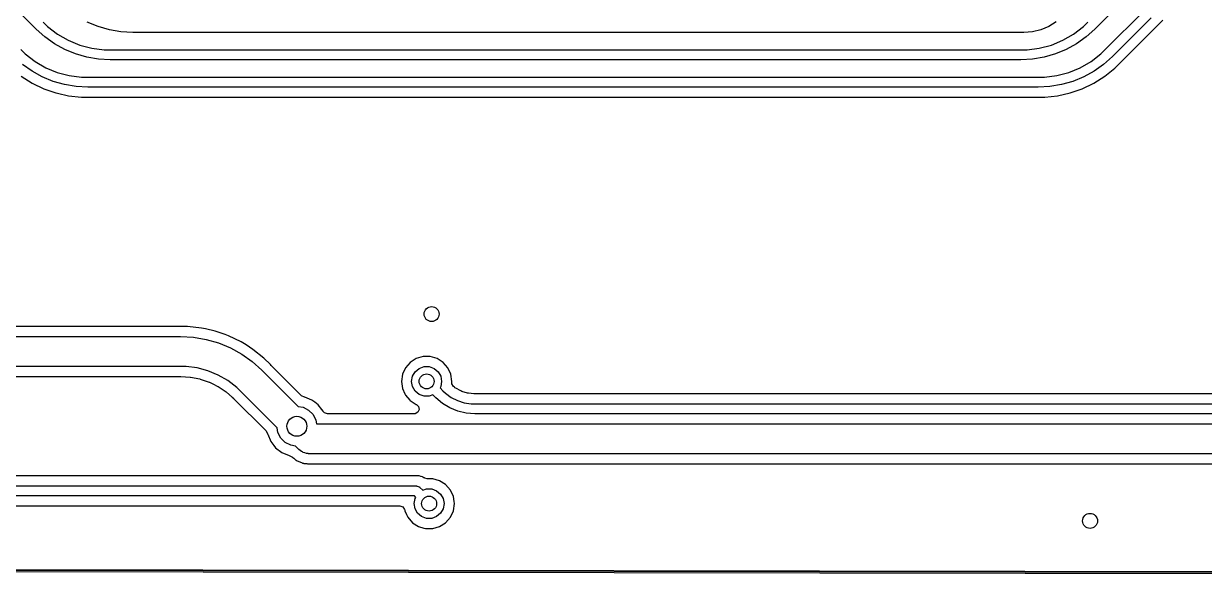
# Model space of a CAD drawing. Extents: x -114 to 114, y -62 to 23.
# Drawn here: x -6.36 to 17.3, y -61.55 to -50.52 of the extents above; entities that cross this region are included whole.
import ezdxf

# ---------------------------------------------------------------- set-up
doc = ezdxf.new("R2010")
doc.units = 0
doc.layers.add('BLACK', color=7, linetype='CONTINUOUS')

msp = doc.modelspace()

# ---------------------------------------------------------------- linework, layer by layer
at = {"layer": 'BLACK', "linetype": 'CONTINUOUS'}
for p, q in [((-6.10494, -50.6269), (-6.88337, -49.8484)), ((15.437, -50.2979), (15.1081, -50.6269)), ((15.3166, -51.0354), (16.0951, -50.257)), ((-6.10483, -50.6269), (-6.10494, -50.6269)), ((-5.92933, -50.7838), (-6.10483, -50.6269)), ((-5.9635, -50.4854), (-5.87544, -50.5735)), ((-5.87544, -50.5735), (-5.67785, -50.7251)), ((-4.8636, -50.5741), (-5.08116, -50.484)), ((-4.63731, -50.6393), (-4.8636, -50.5741)), ((14.1867, -50.5721), (14.0273, -50.6381)), ((14.3339, -50.4819), (14.1867, -50.5721)), ((14.681, -50.7251), (14.8786, -50.5735)), ((14.8786, -50.5735), (14.9666, -50.4854)), ((15.108, -50.6269), (14.9325, -50.7838)), ((15.1081, -50.6269), (15.108, -50.6269)), ((16.2365, -50.3984), (15.4581, -51.1769)), ((15.6335, -51.285), (16.3383, -50.5802)), ((16.3383, -50.5801), (16.3446, -50.5739)), ((16.3383, -50.5802), (16.3383, -50.5801)), ((16.3446, -50.5739), (16.3493, -50.5692)), ((16.3446, -50.5739), (16.3446, -50.5739)), ((16.3493, -50.5692), (16.3649, -50.5536)), ((16.3493, -50.5692), (16.3493, -50.5692)), ((16.3649, -50.5536), (16.3783, -50.5402)), ((16.3783, -50.5402), (16.4696, -50.4489)), ((16.3783, -50.5402), (16.3783, -50.5402)), ((-5.73727, -50.92), (-5.92933, -50.7838)), ((-5.67785, -50.7251), (-5.46216, -50.8496)), ((-5.46216, -50.8496), (-5.23205, -50.945)), ((-4.40514, -50.6787), (-4.63731, -50.6393)), ((-4.17002, -50.6919), (-4.40514, -50.6787)), ((13.6873, -50.6919), (-4.17002, -50.6919)), ((-4.17002, -50.6919), (-4.17002, -50.6919)), ((-4.17002, -50.6919), (-4.17002, -50.6919)), ((13.8594, -50.6784), (13.6873, -50.692)), ((13.6873, -50.692), (13.6873, -50.6919)), ((13.6873, -50.6919), (13.6873, -50.6919)), ((13.6873, -50.6919), (13.6873, -50.6919)), ((14.0273, -50.6381), (13.8594, -50.6784)), ((14.2352, -50.945), (14.4653, -50.8497)), ((14.4653, -50.8497), (14.681, -50.7251)), ((14.9325, -50.7838), (14.7404, -50.9201)), ((-6.4135, -51.0354), (-6.32544, -51.1235)), ((-5.53116, -51.034), (-5.73727, -50.92)), ((-5.3136, -51.1241), (-5.53116, -51.034)), ((-5.23205, -50.945), (-4.99148, -51.0094)), ((-4.99148, -51.0094), (-4.74455, -51.0419)), ((-4.74455, -51.0419), (-4.62002, -51.0419)), ((-4.62002, -51.0419), (13.6231, -51.0419)), ((13.6231, -51.0419), (13.6231, -51.0419)), ((13.6231, -51.0419), (13.7477, -51.0419)), ((13.7477, -51.0419), (13.9946, -51.0094)), ((13.9946, -51.0094), (14.2352, -50.945)), ((14.5343, -51.034), (14.3167, -51.1241)), ((14.7404, -50.9201), (14.5343, -51.034)), ((15.2286, -51.1235), (15.3166, -51.0354)), ((15.3166, -51.0354), (15.3166, -51.0354)), ((-6.18727, -51.47), (-6.37933, -51.3338)), ((-6.32544, -51.1235), (-6.12785, -51.2751)), ((-6.12785, -51.2751), (-5.91216, -51.3996)), ((-5.08731, -51.1893), (-5.3136, -51.1241)), ((-4.85514, -51.2287), (-5.08731, -51.1893)), ((-4.62002, -51.2419), (-4.85514, -51.2287)), ((13.6231, -51.2419), (-4.62002, -51.2419)), ((-4.62002, -51.2419), (-4.62002, -51.2419)), ((-4.62002, -51.2419), (-4.62002, -51.2419)), ((13.8583, -51.2287), (13.6231, -51.2419)), ((13.6231, -51.2419), (13.6231, -51.2419)), ((14.0904, -51.1893), (13.8583, -51.2287)), ((14.3167, -51.1241), (14.0904, -51.1893)), ((14.8153, -51.3997), (15.031, -51.2751)), ((15.031, -51.2751), (15.2286, -51.1235)), ((15.2825, -51.3338), (15.0904, -51.4701)), ((15.458, -51.1769), (15.2825, -51.3338)), ((15.4581, -51.1769), (15.458, -51.1769)), ((15.5708, -51.3476), (15.5998, -51.3186)), ((15.5998, -51.3186), (15.6335, -51.285)), ((-6.40334, -51.5711), (-6.18456, -51.7085)), ((-5.98116, -51.584), (-6.18727, -51.47)), ((-5.91216, -51.3996), (-5.68205, -51.495)), ((-5.68205, -51.495), (-5.44148, -51.5594)), ((-5.44148, -51.5594), (-5.19455, -51.5919)), ((14.0977, -51.5919), (14.3446, -51.5594)), ((14.3446, -51.5594), (14.5852, -51.495)), ((14.5852, -51.495), (14.8153, -51.3997)), ((15.0904, -51.4701), (14.8843, -51.584)), ((15.0877, -51.7086), (15.3065, -51.5711)), ((15.3065, -51.5711), (15.5085, -51.41)), ((15.5085, -51.41), (15.5462, -51.3723)), ((15.5462, -51.3723), (15.5708, -51.3476)), ((15.5462, -51.3723), (15.5462, -51.3723)), ((15.5708, -51.3476), (15.5708, -51.3476)), ((-6.18456, -51.7085), (-5.95176, -51.8207)), ((-5.7636, -51.6741), (-5.98116, -51.584)), ((-5.53731, -51.7393), (-5.7636, -51.6741)), ((-5.30514, -51.7787), (-5.53731, -51.7393)), ((-5.07002, -51.7919), (-5.30514, -51.7787)), ((-5.19455, -51.5919), (-5.07002, -51.5919)), ((-5.07002, -51.5919), (13.9731, -51.5919)), ((13.9731, -51.7919), (-5.07002, -51.7919)), ((-5.07002, -51.7919), (-5.07002, -51.7919)), ((-5.07002, -51.7919), (-5.07002, -51.7919)), ((13.9731, -51.5919), (13.9731, -51.5919)), ((13.9731, -51.5919), (14.0977, -51.5919)), ((14.2083, -51.7787), (13.9731, -51.7919)), ((13.9731, -51.7919), (13.9731, -51.7919)), ((14.4404, -51.7393), (14.2083, -51.7787)), ((14.6667, -51.6741), (14.4404, -51.7393)), ((14.8843, -51.584), (14.6667, -51.6741)), ((14.8549, -51.8207), (15.0877, -51.7086)), ((-5.95176, -51.8207), (-5.70788, -51.906)), ((-5.70788, -51.906), (-5.67577, -51.9133)), ((-5.67577, -51.9133), (-5.45599, -51.9635)), ((-5.45599, -51.9635), (-5.45598, -51.9635)), ((-5.45598, -51.9635), (-5.19922, -51.9924)), ((-5.19922, -51.9924), (-5.13772, -51.9924)), ((-5.13772, -51.9924), (-5.13771, -51.9924)), ((-5.13771, -51.9924), (-5.12619, -51.9924)), ((-5.12619, -51.9924), (-5.07002, -51.9924)), ((-5.07002, -51.9924), (-5.02243, -51.9924)), ((-5.02243, -51.9924), (-5.02243, -51.9924)), ((-5.02243, -51.9924), (13.9255, -51.9924)), ((13.9255, -51.9924), (13.9731, -51.9924)), ((13.9731, -51.9924), (14.001, -51.9924)), ((14.001, -51.9924), (14.0034, -51.9924)), ((14.0034, -51.9924), (14.0034, -51.9924)), ((14.0034, -51.9924), (14.1023, -51.9924)), ((14.1023, -51.9924), (14.3591, -51.9635)), ((14.1023, -51.9924), (14.1023, -51.9924)), ((14.3591, -51.9635), (14.611, -51.906)), ((14.611, -51.906), (14.8549, -51.8207)), ((-3.2097, -56.5863), (-15.311, -56.5863)), ((-3.06927, -56.5863), (-3.2097, -56.5863)), ((-2.79019, -56.6178), (-3.06927, -56.5863)), ((-3.06927, -56.5863), (-3.06927, -56.5863)), ((-2.71132, -56.6358), (-2.79019, -56.6178)), ((-2.51638, -56.6803), (-2.71132, -56.6358)), ((-2.31929, -56.7492), (-2.51638, -56.6803)), ((-2.51638, -56.6803), (-2.51638, -56.6803)), ((-2.51638, -56.6803), (-2.51638, -56.6803)), ((-2.25128, -56.773), (-2.31929, -56.7492)), ((-1.99824, -56.8949), (-2.25128, -56.773)), ((-2.25128, -56.773), (-2.25128, -56.773)), ((-15.3126, -56.7868), (-3.20969, -56.7868)), ((-3.20969, -56.7868), (-3.20969, -56.7868)), ((-3.20969, -56.7868), (-2.95218, -56.8013)), ((-2.95218, -56.8013), (-2.6979, -56.8445)), ((-2.6979, -56.8445), (-2.45005, -56.9159)), ((-2.45005, -56.9159), (-2.21176, -57.0146)), ((-2.21176, -57.0146), (-1.98601, -57.1394)), ((-1.89937, -56.957), (-1.99824, -56.8949)), ((-1.76044, -57.0443), (-1.89937, -56.957)), ((-1.98601, -57.1394), (-1.77566, -57.2886)), ((-1.54086, -57.2194), (-1.76044, -57.0443)), ((-1.4126, -57.3477), (-1.54086, -57.2194)), ((-1.54086, -57.2194), (-1.54086, -57.2194)), ((1.50868, -57.2269), (1.38761, -57.3047)), ((1.64677, -57.1863), (1.50868, -57.2269)), ((1.50868, -57.2269), (1.50868, -57.2269)), ((1.79069, -57.1863), (1.64677, -57.1863)), ((1.64677, -57.1863), (1.64677, -57.1863)), ((1.7907, -57.1863), (1.79069, -57.1863)), ((1.92878, -57.2269), (1.7907, -57.1863)), ((1.92879, -57.2269), (1.92878, -57.2269)), ((2.04986, -57.3047), (1.92879, -57.2269)), ((1.92879, -57.2269), (1.92879, -57.2269)), ((1.92879, -57.2269), (1.92879, -57.2269)), ((-3.20969, -57.3868), (-15.3126, -57.3868)), ((-3.09827, -57.3868), (-3.20969, -57.3868)), ((-3.20969, -57.3868), (-3.20969, -57.3868)), ((-3.20969, -57.3868), (-3.20969, -57.3868)), ((-2.87732, -57.4159), (-3.09827, -57.3868)), ((-2.66207, -57.4736), (-2.87732, -57.4159)), ((-2.45618, -57.5589), (-2.66207, -57.4736)), ((-1.77566, -57.2886), (-1.58334, -57.4605)), ((-1.58334, -57.4605), (-1.58335, -57.4605)), ((-1.58335, -57.4605), (-1.58335, -57.4605)), ((-1.58335, -57.4605), (-1.58335, -57.4605)), ((-1.58335, -57.4605), (-0.852436, -58.1914)), ((-1.41257, -57.3477), (-1.4126, -57.3477)), ((-1.39498, -57.3653), (-1.41257, -57.3477)), ((-0.787413, -57.9729), (-1.39498, -57.3653)), ((-1.39498, -57.3653), (-1.39498, -57.3653)), ((1.29336, -57.4135), (1.23357, -57.5444)), ((1.38761, -57.3047), (1.29336, -57.4135)), ((1.48892, -57.494), (1.56873, -57.427)), ((1.56873, -57.427), (1.66664, -57.3914)), ((1.66664, -57.3914), (1.77083, -57.3914)), ((1.77083, -57.3914), (1.86873, -57.427)), ((1.86873, -57.427), (1.94855, -57.494)), ((2.14411, -57.4135), (2.04986, -57.3047)), ((2.04986, -57.3047), (2.04986, -57.3047)), ((2.04986, -57.3047), (2.04986, -57.3047)), ((2.2039, -57.5444), (2.14411, -57.4135)), ((-15.2467, -57.5873), (-3.27558, -57.5873)), ((-3.27558, -57.5873), (-3.27558, -57.5873)), ((-3.27558, -57.5873), (-3.21131, -57.5873)), ((-3.21131, -57.5873), (-3.20807, -57.5874)), ((-3.20807, -57.5874), (-3.0172, -57.5999)), ((-3.0172, -57.5999), (-3.01078, -57.6008)), ((-3.01078, -57.6008), (-2.82476, -57.6378)), ((-2.82476, -57.6378), (-2.81852, -57.6395)), ((-2.81852, -57.6395), (-2.63892, -57.7004)), ((-2.63892, -57.7004), (-2.63294, -57.7029)), ((-2.63294, -57.7029), (-2.56362, -57.7371)), ((-2.26319, -57.6703), (-2.45618, -57.5589)), ((-2.08639, -57.806), (-2.26319, -57.6703)), ((1.23357, -57.5444), (1.21309, -57.6868)), ((1.21309, -57.6868), (1.21309, -57.6868)), ((1.21309, -57.6868), (1.23357, -57.8293)), ((1.41873, -57.6868), (1.43683, -57.5842)), ((1.43683, -57.7894), (1.41873, -57.6868)), ((1.43683, -57.5842), (1.48892, -57.494)), ((1.94855, -57.494), (2.00064, -57.5842)), ((2.00064, -57.5842), (2.01873, -57.6868)), ((2.01873, -57.6868), (2.00064, -57.7894)), ((2.22438, -57.6868), (2.2039, -57.5444)), ((2.22277, -57.698), (2.22438, -57.6868)), ((2.22497, -57.7371), (2.22277, -57.698)), ((-2.56362, -57.7371), (-2.46284, -57.7868)), ((-2.46284, -57.7868), (-2.45724, -57.79)), ((-2.45724, -57.79), (-2.29954, -57.8954)), ((-2.29954, -57.8954), (-2.29441, -57.8993)), ((-2.29441, -57.8993), (-2.17757, -58.0018)), ((-2.00773, -57.8846), (-2.08639, -57.806)), ((-2.00761, -57.8848), (-2.00773, -57.8846)), ((-1.2767, -58.6157), (-2.00761, -57.8848)), ((1.23357, -57.8293), (1.28245, -57.9363)), ((1.28245, -57.9363), (1.29336, -57.9602)), ((1.29336, -57.9602), (1.38182, -58.0623)), ((1.48892, -57.8797), (1.43683, -57.7894)), ((1.56873, -57.9466), (1.48892, -57.8797)), ((1.66664, -57.9823), (1.56873, -57.9466)), ((1.84555, -57.9551), (1.77083, -57.9823)), ((1.90513, -58.0147), (1.84555, -57.9551)), ((2.00064, -57.7894), (1.98678, -57.8135)), ((1.98678, -57.8135), (2.04655, -57.8732)), ((2.04655, -57.8732), (2.04657, -57.8733)), ((2.04657, -57.8733), (2.09663, -57.9233)), ((2.09663, -57.9233), (2.21124, -58.0066)), ((2.25796, -57.7886), (2.22497, -57.7371)), ((2.27856, -57.8055), (2.25796, -57.7886)), ((2.28678, -57.8123), (2.27856, -57.8055)), ((2.30292, -57.8231), (2.28678, -57.8123)), ((2.40665, -57.8785), (2.30292, -57.8231)), ((2.42458, -57.8859), (2.40665, -57.8785)), ((2.53715, -57.9201), (2.42458, -57.8859)), ((2.55618, -57.9239), (2.53715, -57.9201)), ((2.66768, -57.9348), (2.55618, -57.9239)), ((2.68052, -57.9361), (2.66768, -57.9348)), ((2.68537, -57.9363), (2.68052, -57.9361)), ((2.73851, -57.9363), (2.68537, -57.9363)), ((2.73852, -57.9363), (2.73851, -57.9363)), ((43.6847, -57.9363), (2.73852, -57.9363)), ((-2.17757, -58.0018), (-2.1508, -58.0253)), ((-2.1508, -58.0253), (-2.14843, -58.0275)), ((-2.14843, -58.0275), (-1.49523, -58.6807)), ((-0.852436, -58.1914), (-0.757659, -58.2064)), ((-0.785561, -57.9747), (-0.787413, -57.9729)), ((-0.730337, -58.001), (-0.785561, -57.9747)), ((-0.724509, -58.0018), (-0.730337, -58.001)), ((-0.724504, -58.0018), (-0.724509, -58.0018)), ((-0.578428, -58.0623), (-0.724504, -58.0018)), ((-0.578426, -58.0623), (-0.578428, -58.0623)), ((-0.578425, -58.0623), (-0.578426, -58.0623)), ((-0.524162, -58.1039), (-0.578425, -58.0623)), ((-0.45299, -58.1585), (-0.524162, -58.1039)), ((-0.452989, -58.1585), (-0.45299, -58.1585)), ((-0.452984, -58.1586), (-0.452989, -58.1585)), ((-0.38111, -58.2522), (-0.452984, -58.1586)), ((1.38182, -58.0623), (1.38761, -58.069)), ((1.38761, -58.069), (1.50868, -58.1468)), ((1.50868, -58.1468), (1.50976, -58.1473)), ((1.50976, -58.1473), (1.51049, -58.148)), ((1.51049, -58.148), (1.51464, -58.1506)), ((1.51464, -58.1506), (1.51417, -58.1513)), ((1.51417, -58.1513), (1.55484, -58.1887)), ((1.55484, -58.1887), (1.56699, -58.2486)), ((1.77083, -57.9823), (1.66664, -57.9823)), ((2.03638, -58.1268), (1.90512, -58.0147)), ((1.90512, -58.0147), (1.90513, -58.0147)), ((2.18355, -58.217), (2.03638, -58.1268)), ((2.21124, -58.0066), (2.33746, -58.0709)), ((2.33746, -58.0709), (2.47219, -58.1147)), ((2.47219, -58.1147), (2.61211, -58.1368)), ((2.61211, -58.1368), (2.68295, -58.1368)), ((2.68295, -58.1368), (2.68295, -58.1368)), ((2.68295, -58.1368), (2.68295, -58.1368)), ((2.68295, -58.1368), (43.7403, -58.1368)), ((-0.757659, -58.2064), (-0.646152, -58.2632)), ((-0.646152, -58.2632), (-0.557659, -58.3517)), ((-0.557659, -58.3517), (-0.500843, -58.4632)), ((-0.356731, -58.284), (-0.38111, -58.2522)), ((-0.355087, -58.2868), (-0.356731, -58.284)), ((-0.327544, -58.3174), (-0.355087, -58.2868)), ((-0.269353, -58.3363), (-0.327544, -58.3174)), ((1.46864, -58.3363), (-0.269353, -58.3363)), ((1.4883, -58.3344), (1.46864, -58.3363)), ((1.54157, -58.3043), (1.4883, -58.3344)), ((1.56699, -58.2486), (1.54157, -58.3043)), ((2.34303, -58.283), (2.18355, -58.217)), ((2.51087, -58.3233), (2.34303, -58.283)), ((2.68295, -58.3368), (2.51087, -58.3233)), ((43.7403, -58.3368), (2.68295, -58.3368)), ((2.68295, -58.3368), (2.68295, -58.3368)), ((2.68295, -58.3368), (2.68295, -58.3368)), ((-1.26169, -58.7104), (-1.2767, -58.6157)), ((-0.500843, -58.4632), (-0.489186, -58.5368)), ((-0.489186, -58.5368), (44.237, -58.5368)), ((-1.49523, -58.6807), (-1.46745, -58.7352)), ((-1.46745, -58.7352), (-1.46708, -58.7378)), ((-1.46708, -58.7378), (-1.46631, -58.7436)), ((-1.46631, -58.7436), (-1.46631, -58.7436)), ((-1.46631, -58.7436), (-1.4058, -58.8897)), ((-1.4058, -58.8897), (-1.4058, -58.8897)), ((-1.4058, -58.8897), (-1.34443, -58.9697)), ((-1.20487, -58.8219), (-1.26169, -58.7104)), ((-1.11638, -58.9104), (-1.20487, -58.8219)), ((-1.34443, -58.9697), (-1.30955, -59.0151)), ((-1.30955, -59.0151), (-1.18411, -59.1114)), ((-1.18411, -59.1114), (-1.03803, -59.1719)), ((-1.00487, -58.9673), (-1.11638, -58.9104)), ((-0.910097, -58.9823), (-1.00487, -58.9673)), ((-0.843398, -59.049), (-0.910097, -58.9823)), ((-0.814807, -59.0686), (-0.843398, -59.049)), ((-0.789196, -59.0919), (-0.814807, -59.0686)), ((-0.769696, -59.0995), (-0.789196, -59.0919)), ((-0.752443, -59.1113), (-0.769696, -59.0995)), ((-0.718708, -59.1192), (-0.752443, -59.1113)), ((-0.686391, -59.1317), (-0.718708, -59.1192)), ((-0.651884, -59.1349), (-0.686391, -59.1317)), ((-0.645121, -59.1365), (-0.651884, -59.1349)), ((-0.64097, -59.1359), (-0.645121, -59.1365)), ((-0.631266, -59.1368), (-0.64097, -59.1359)), ((44.237, -59.1368), (-0.631266, -59.1368)), ((-1.03803, -59.1719), (-1.03313, -59.1725)), ((-1.03313, -59.1725), (-0.981222, -59.1959)), ((-0.981222, -59.1959), (-0.973875, -59.2022)), ((-0.973875, -59.2022), (-0.971287, -59.2046)), ((-0.971287, -59.2046), (-0.961455, -59.2145)), ((-0.961455, -59.2145), (-0.95986, -59.2161)), ((-0.95986, -59.2161), (-0.959854, -59.2161)), ((-0.959854, -59.2161), (-0.959849, -59.2161)), ((-0.959849, -59.2161), (-0.946928, -59.2257)), ((-0.946928, -59.2257), (-0.944176, -59.228)), ((-0.944176, -59.228), (-0.904639, -59.2622)), ((-0.904639, -59.2622), (-0.89781, -59.2653)), ((-0.89781, -59.2653), (-0.879609, -59.2761)), ((-0.879609, -59.2761), (-0.873597, -59.2806)), ((-0.873597, -59.2806), (-0.824575, -59.2989)), ((-0.824575, -59.2989), (-0.821324, -59.3003)), ((-0.821324, -59.3003), (-0.773723, -59.322)), ((-0.773723, -59.322), (-0.766289, -59.3231)), ((-0.766289, -59.3231), (-0.745782, -59.3283)), ((-0.745782, -59.3283), (-0.738749, -59.3309)), ((-0.738749, -59.3309), (-0.686555, -59.3347)), ((-0.686555, -59.3347), (-0.683089, -59.335)), ((-0.683089, -59.335), (-0.667065, -59.3373)), ((-0.667065, -59.3373), (-0.650908, -59.3373)), ((-0.650908, -59.3373), (-0.647376, -59.3375)), ((-0.647376, -59.3375), (-0.644422, -59.3377)), ((-0.644422, -59.3377), (-0.595193, -59.3412)), ((-0.595193, -59.3412), (-0.587856, -59.3396)), ((-0.587856, -59.3396), (-0.566813, -59.3373)), ((-0.566813, -59.3373), (44.1514, -59.3373)), ((1.48954, -59.5814), (-19.7329, -59.5814)), ((1.49639, -59.581), (1.48954, -59.5814)), ((1.52796, -59.5766), (1.49639, -59.581)), ((1.53752, -59.5788), (1.52796, -59.5766)), ((1.52796, -59.5766), (1.52796, -59.5766)), ((1.56019, -59.5814), (1.53752, -59.5788)), ((1.57001, -59.5814), (1.56019, -59.5814)), ((1.57002, -59.5814), (1.57001, -59.5814)), ((1.57001, -59.5814), (1.57001, -59.5814)), ((1.57001, -59.5814), (1.57001, -59.5814)), ((1.59974, -59.593), (1.57002, -59.5814)), ((1.6063, -59.595), (1.59974, -59.593)), ((1.63732, -59.6023), (1.6063, -59.595)), ((1.64543, -59.6078), (1.63732, -59.6023)), ((1.63732, -59.6023), (1.63732, -59.6023)), ((1.6656, -59.6185), (1.64543, -59.6078)), ((-40.1298, -59.7819), (1.51384, -59.7819)), ((1.51384, -59.7819), (1.52151, -59.7844)), ((1.52151, -59.7844), (1.52948, -59.7832)), ((1.52948, -59.7832), (1.55035, -59.7938)), ((1.55035, -59.7938), (1.57262, -59.801)), ((1.57262, -59.801), (1.57736, -59.8076)), ((1.57736, -59.8076), (1.58455, -59.8112)), ((1.58455, -59.8112), (1.64191, -59.8686)), ((1.64191, -59.8686), (1.71664, -59.8414)), ((1.67477, -59.622), (1.6656, -59.6185)), ((1.68333, -59.6253), (1.67477, -59.622)), ((1.67477, -59.622), (1.67477, -59.622)), ((1.68373, -59.6243), (1.68333, -59.6253)), ((1.72605, -59.6363), (1.68373, -59.6243)), ((1.71664, -59.8414), (1.82083, -59.8414)), ((1.84069, -59.6363), (1.72605, -59.6363)), ((1.82083, -59.8414), (1.91873, -59.877)), ((1.8407, -59.6363), (1.84069, -59.6363)), ((1.97878, -59.6769), (1.8407, -59.6363)), ((1.97879, -59.6769), (1.97878, -59.6769)), ((2.09986, -59.7547), (1.97879, -59.6769)), ((1.97879, -59.6769), (1.97879, -59.6769)), ((1.97879, -59.6769), (1.97879, -59.6769)), ((2.19411, -59.8635), (2.09986, -59.7547)), ((2.09986, -59.7547), (2.09986, -59.7547)), ((2.09986, -59.7547), (2.09986, -59.7547)), ((1.47242, -59.9819), (-40.1298, -59.9819)), ((1.46873, -60.1368), (1.48683, -60.0342)), ((1.50069, -60.0102), (1.47242, -59.9819)), ((1.48683, -60.0342), (1.50069, -60.0102)), ((1.91873, -59.877), (1.99855, -59.944)), ((1.99855, -59.944), (2.05064, -60.0342)), ((2.05064, -60.0342), (2.06873, -60.1368)), ((2.2539, -59.9944), (2.19411, -59.8635)), ((2.19411, -59.8635), (2.19411, -59.8635)), ((2.26851, -60.096), (2.2539, -59.9944)), ((-38.364, -60.1824), (1.18386, -60.1824)), ((1.18386, -60.1824), (1.24205, -60.2013)), ((1.24205, -60.2013), (1.27801, -60.2508)), ((1.27801, -60.2508), (1.28185, -60.2674)), ((1.28185, -60.2674), (1.28357, -60.2793)), ((1.28357, -60.2793), (1.31756, -60.3537)), ((1.48683, -60.2394), (1.46873, -60.1368)), ((1.53892, -60.3297), (1.48683, -60.2394)), ((2.05064, -60.2394), (1.99855, -60.3297)), ((2.06873, -60.1368), (2.05064, -60.2394)), ((2.19411, -60.4102), (2.2539, -60.2793)), ((2.2539, -60.2793), (2.27438, -60.1368)), ((2.27438, -60.1368), (2.26851, -60.096)), ((1.31756, -60.3537), (1.34336, -60.4102)), ((1.34336, -60.4102), (1.43761, -60.519)), ((1.43761, -60.519), (1.43761, -60.519)), ((1.43761, -60.519), (1.55868, -60.5968)), ((1.61873, -60.3966), (1.53892, -60.3297)), ((1.71664, -60.4323), (1.61873, -60.3966)), ((1.82083, -60.4323), (1.71664, -60.4323)), ((1.91873, -60.3966), (1.82083, -60.4323)), ((1.99855, -60.3297), (1.91873, -60.3966)), ((1.97879, -60.5968), (2.09986, -60.519)), ((2.09986, -60.519), (2.19411, -60.4102)), ((1.55868, -60.5968), (1.55868, -60.5968)), ((1.55868, -60.5968), (1.66514, -60.628)), ((1.66514, -60.628), (1.69677, -60.6373)), ((1.69677, -60.6373), (1.69677, -60.6373)), ((1.69677, -60.6373), (1.69677, -60.6373)), ((1.69677, -60.6373), (1.69677, -60.6373)), ((1.69677, -60.6373), (1.84069, -60.6373)), ((1.84069, -60.6373), (1.97879, -60.5968)), ((1.84069, -60.6373), (1.84069, -60.6373)), ((23.567, -61.5545), (-23.7498, -61.4753)), ((-23.7497, -61.4253), (23.5671, -61.5045)), ((23.5673, -61.529), (-23.7495, -61.4498))]:
    msp.add_line(p, q, dxfattribs=at)
at = {"layer": 'BLACK'}
for centre, radius in [((1.81873, -56.3368), 0.15), ((1.71873, -57.6868), 0.15), ((-0.881266, -58.5868), 0.2), ((1.76873, -60.1368), 0.15), ((15.0103, -60.4819), 0.15)]:
    msp.add_circle(centre, radius, dxfattribs=at)

doc.saveas('drawing.dxf')
